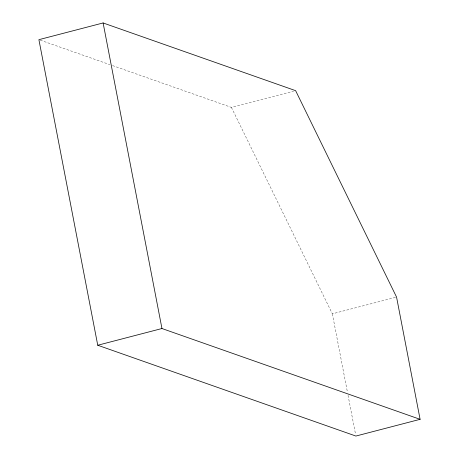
<?xml version="1.0" encoding="UTF-8"?>
<svg xmlns="http://www.w3.org/2000/svg" width="459" height="459" viewBox="0 0 459 459"><rect width="100%" height="100%" fill="white"/><g stroke="black" fill="none" stroke-linecap="round" stroke-linejoin="round"><path stroke-width="0.34" stroke-dasharray="2.29 1.72" d="M112.524 65.574L231.411 107.395L293.559 91.209M231.411 107.395L332.345 313.824L396.565 297.099M40.249 40.151L109.821 64.621M332.345 313.824L347.497 392.497M348.037 395.308L355.61 434.644"/><path stroke-width="0.69" d="M103.114 22.95L38.9 39.675L97.744 345.243L355.886 436.05L420.1 419.325L396.565 297.099L295.63 90.67L103.114 22.95L161.958 328.524L420.1 419.325M97.744 345.243L161.958 328.524"/></g></svg>
